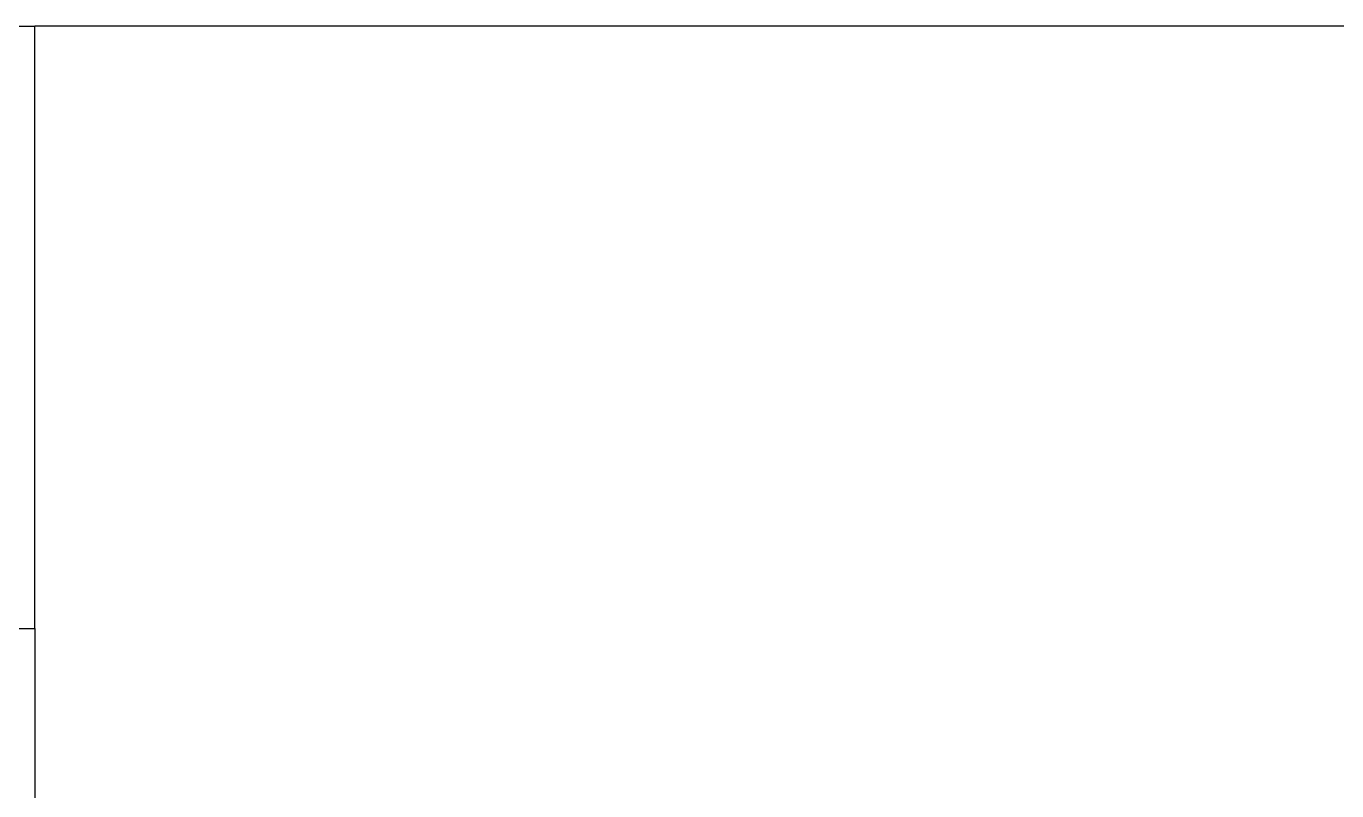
# Model space of a CAD drawing. Header units: millimetres. Extents: x -27671 to 122165, y 825 to 42056.
# Drawn here: x 55752.45 to 55758.84, y 19019.16 to 19022.88 of the extents above; entities that cross this region are included whole.
import ezdxf

# ---------------------------------------------------------------- set-up
doc = ezdxf.new("R2010")
doc.units = ezdxf.units.MM
doc.header["$LTSCALE"] = 100
doc.header["$MEASUREMENT"] = 0
doc.layers.get('0').update_dxf_attribs({"linetype": 'CONTINUOUS'})
doc.layers.add('ELE9', color=9, linetype='CONTINUOUS')

# ---------------------------------------------------------------- blocks, each defined once
blk = doc.blocks.new('ggtyu')
at = {"layer": 'ELE9', "color": 253, "ltscale": 0.1}
for p, q in [((55669.8335, 19022.8823), (55752.4905, 19022.8823)), ((55666.8989, 19019.9477), (55752.4905, 19019.9477))]:
    blk.add_line(p, q, dxfattribs=at)
for points in [[(55752.4905, 19019.9477), (55752.4905, 19022.8823)], [(55779.8798, 19022.8823), (55752.4905, 19022.8823)], [(55752.4905, 19019.9477), (55752.4905, 19014.0786)]]:
    blk.add_lwpolyline(points, dxfattribs=at)

msp = doc.modelspace()

# ---------------------------------------------------------------- block references
msp.add_blockref('ggtyu', (0, 0))

doc.saveas('drawing.dxf')
